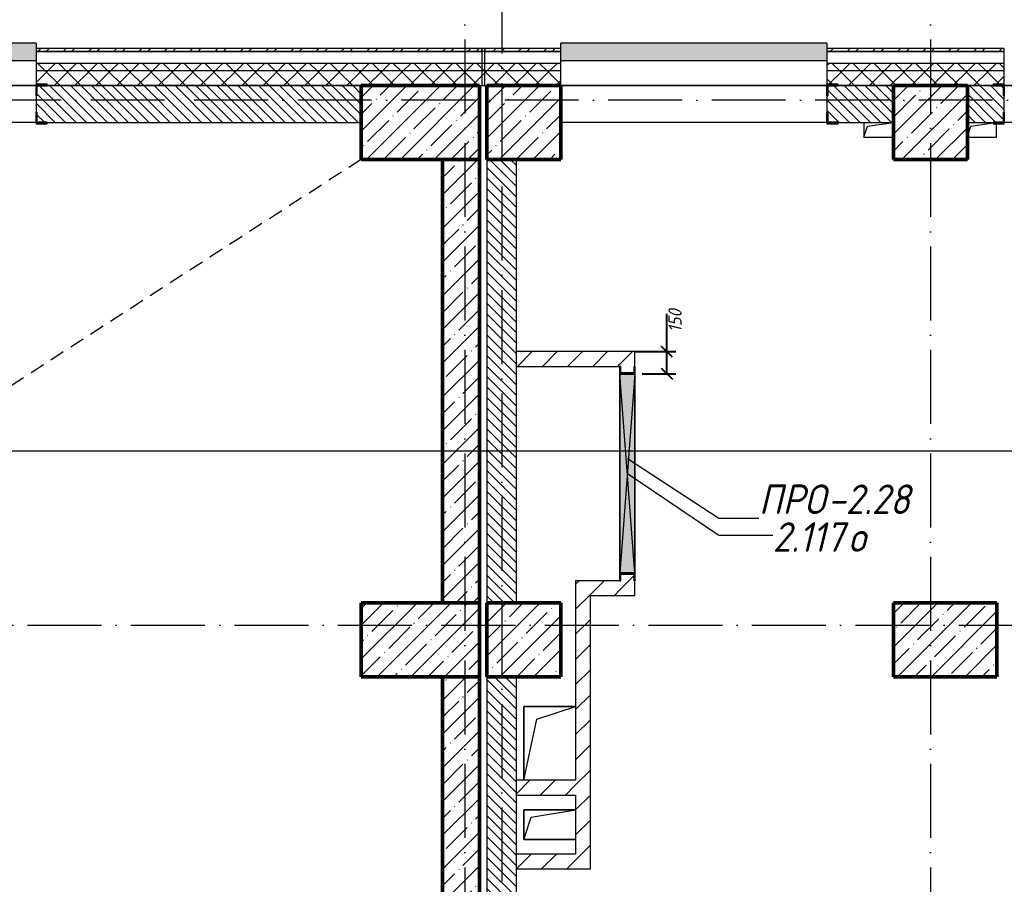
# Model space of a CAD drawing. Header units: millimetres. Extents: x -401725 to 250493, y 305116 to 802890.
# Drawn here: x 55930 to 62591, y 402182 to 408031 of the extents above; entities that cross this region are included whole.
import ezdxf

# ---------------------------------------------------------------- set-up
doc = ezdxf.new("R2010")
doc.units = ezdxf.units.MM
doc.linetypes.add('200_ШТРИХ_ш1п0_6_', pattern=[160, 100, -60])
doc.linetypes.add('50_200_ШТРИХ_1Т_ш5_п1_п1_', pattern=[700, 500, -100, 0, -100])
for name, color, linetype, lineweight in [('A-____-____-DIMS', 7, 'Continuous', 9), ('A-DETL-____-OTLN-3', 7, '200_ШТРИХ_ш1п0_6_', 9), ('A-DETL-GENF-OTLN', 7, 'Continuous', 9), ('A-FLOR-____-OTLN', 7, 'Continuous', 9), ('A-GENM-____-IDEN', 7, 'Continuous', 9), ('A-GENM-____-MCUT', 7, 'Continuous', 25), ('A-GENM-____-OTLN', 7, 'Continuous', 9), ('A-GENM-____-OTLN-1', 7, 'Continuous', 25), ('A-GLAZ-____-IDEN', 7, 'Continuous', 9), ('A-GLAZ-____-OTLN', 7, 'Continuous', 9), ('A-WALL-____-MCUT', 7, 'Continuous', 13), ('A-WALL-____-MCUT-1', 7, 'Continuous', 9), ('A-WALL-____-MCUT-2', 7, 'Continuous', 50), ('A-WALL-____-OTLN', 7, 'Continuous', 9), ('A-WALL-____-PATT-1', 7, 'Continuous', 9), ('A-WALL-FNSH-MCUT-1', 7, 'Continuous', 9), ('S-COLS-____-MCUT', 7, 'Continuous', 50), ('S-COLS-____-OTLN', 7, 'Continuous', 9), ('S-GRID-____-OTLN-1', 7, '50_200_ШТРИХ_1Т_ш5_п1_п1_', 9)]:
    doc.layers.add(name, color=color, linetype=linetype, lineweight=lineweight)
doc.layers.add('A-GLAZ-____-OTLN-1', color=7, linetype='Continuous', lineweight=9, true_color=0xc0c0c0)
doc.layers.add('G-____-____-SYMB-1', color=9, linetype='Continuous', lineweight=9, true_color=0x808080)
doc.styles.add('ISOCPEUR_I_11', font='isocpeui.ttf', dxfattribs={"width": 0.9, "height": 200})
doc.styles.add('ISOCPEUR_I_7', font='isocpeui.ttf', dxfattribs={"width": 0.9, "height": 90})
doc.dimstyles.new('ISO-1_8_0_9К_СРЕДНИЙ_Кладочные_1', dxfattribs={"dimscale": 304.8, "dimtxt": 89.638306, "dimasz": 0.246063, "dimexe": 0.19685, "dimexo": 0, "dimgap": 0, "dimtad": 1, "dimdec": 3, "dimrnd": 0.001, "dimdsep": 46, "dimtxsty": 'ISOCPEUR_I_7', "dimblk1": 'OBLIQUE', "dimblk2": 'OBLIQUE', "dimsah": 1, "dimcen": 0.09, "dimdle": 0.19685, "dimazin": 0, "dimtfac": 1, "dimtdec": 4, "dimtix": 1, "dimtmove": 0, "dimatfit": 3, "dimfxl": 1, "dimtvp": 1, "dimtolj": 1, "dimtzin": 0, "dimarcsym": 2})
pattern_1 = [(45, (-15659.08, 321904.7), (-70.71068, 70.71068), []), (135, (-15659.08, 321904.7), (-70.71068, -70.71068), [])]
pattern_2 = [(45, (-15659.08, 321904.7), (-114.04925, 114.04925), []), (45, (-15545.03, 321904.7), (-114.04925, 114.04925), [201.612, -40.322, 3.353, -36.97])]
pattern_3 = [(45, (-15659.08, 321904.7), (-85.53659, 85.53659), []), (45, (-15602.06, 321904.7), (-85.53659, 85.53659), [])]
pattern_4 = [(135, (-15659.08, 321904.697), (-35.35534, -35.35534), [])]
pattern_5 = [(45, (-15659.08, 321904.7), (-84.85281, 84.85281), [])]

# ---------------------------------------------------------------- blocks, each defined once
blk = doc.blocks.new('BSC_Колонна _Прямоугольная - 500х500-V42-АР1_План отверстий 2 этажа в осях 1-64_Ю-ЯЯ')
at = {"layer": 'S-COLS-____-OTLN'}
h = blk.add_hatch(dxfattribs=at)
h.set_pattern_fill('FP_52', color=256, style=0, pattern_type=2)
h.set_pattern_definition([(45, (-77750, -85431.04), (-114.04925, 114.04925), []), (45, (-77635.95, -85431.04), (-114.04925, 114.04925), [201.613, -40.323, 3.353, -36.97])])
h.paths.add_polyline_path([(-250, -250), (250, -250), (250, 250), (-250, 250)], flags=0)
at = {"layer": 'S-COLS-____-MCUT'}
for p, q in [((250, 250), (-250, 250)), ((-250, 250), (-250, -250)), ((250, -250), (250, 250)), ((-250, -250), (250, -250))]:
    blk.add_line(p, q, dxfattribs=at)
blk = doc.blocks.new('BSC_Колонна _Прямоугольная - 500х800-V81-АР1_План отверстий 2 этажа в осях 1-64_Ю-ЯЯ')
at = {"layer": 'S-COLS-____-OTLN'}
h = blk.add_hatch(dxfattribs=at)
h.set_pattern_fill('FP_94', color=256, style=0, pattern_type=2)
h.set_pattern_definition([(315, (-85431.04, 74300), (114.04925, 114.04925), []), (315, (-85431.04, 74185.95), (114.04925, 114.04925), [201.613, -40.323, 3.353, -36.97])])
h.paths.add_polyline_path([(-250, 400), (-250, -400), (250, -400), (250, 400)], flags=0)
at = {"layer": 'S-COLS-____-MCUT'}
for p, q in [((250, 400), (-250, 400)), ((-250, 400), (-250, -400)), ((250, -400), (250, 400)), ((-250, -400), (250, -400))]:
    blk.add_line(p, q, dxfattribs=at)
blk = doc.blocks.new('BSC_Колонна _Прямоугольная - 500х800-V82-АР1_План отверстий 2 этажа в осях 1-64_Ю-ЯЯ')
at = {"layer": 'S-COLS-____-OTLN'}
h = blk.add_hatch(dxfattribs=at)
h.set_pattern_fill('FP_95', color=256, style=0, pattern_type=2)
h.set_pattern_definition([(315, (-81931.04, 74300), (114.04925, 114.04925), []), (315, (-81931.04, 74185.95), (114.04925, 114.04925), [201.613, -40.323, 3.353, -36.97])])
h.paths.add_polyline_path([(-250, 400), (-250, -400), (250, -400), (250, 400)], flags=0)
at = {"layer": 'S-COLS-____-MCUT'}
for p, q in [((250, 400), (-250, 400)), ((-250, 400), (-250, -400)), ((250, -400), (250, 400)), ((-250, -400), (250, -400))]:
    blk.add_line(p, q, dxfattribs=at)
blk = doc.blocks.new('BSC_Колонна _Прямоугольная - 500х500-V92-АР1_План отверстий 2 этажа в осях 1-64_Ю-ЯЯ')
at = {"layer": 'S-COLS-____-OTLN'}
h = blk.add_hatch(dxfattribs=at)
h.set_pattern_fill('FP_105', color=256, style=0, pattern_type=2)
h.set_pattern_definition([(45, (-75000, -85431.04), (-114.04925, 114.04925), []), (45, (-74885.95, -85431.04), (-114.04925, 114.04925), [201.613, -40.323, 3.353, -36.97])])
h.paths.add_polyline_path([(-250, -250), (250, -250), (250, 250), (-250, 250)], flags=0)
at = {"layer": 'S-COLS-____-MCUT'}
for p, q in [((250, 250), (-250, 250)), ((-250, 250), (-250, -250)), ((250, -250), (250, 250)), ((-250, -250), (250, -250))]:
    blk.add_line(p, q, dxfattribs=at)
blk = doc.blocks.new('BSC_Колонна _Прямоугольная - 500х700-V141-АР1_План отверстий 2 этажа в осях 1-64_Ю-ЯЯ')
at = {"layer": 'S-COLS-____-OTLN'}
h = blk.add_hatch(dxfattribs=at)
h.set_pattern_fill('FP_154', color=256, style=0, pattern_type=2)
h.set_pattern_definition([(315, (-81931.04, 77850), (114.04925, 114.04925), []), (315, (-81931.04, 77735.95), (114.04925, 114.04925), [201.613, -40.323, 3.353, -36.97])])
h.paths.add_polyline_path([(-250, 350), (-250, -350), (250, -350), (250, 350)], flags=0)
at = {"layer": 'S-COLS-____-MCUT'}
for p, q in [((250, 350), (-250, 350)), ((-250, 350), (-250, -350)), ((250, -350), (250, 350)), ((-250, -350), (250, -350))]:
    blk.add_line(p, q, dxfattribs=at)
blk = doc.blocks.new('Фахверк_СКБ_Уголок - 250_2700-27497298-АР1_План отверстий 2 этажа в осях 1-64_Ю-ЯЯ')
at = {"layer": 'A-GENM-____-MCUT'}
for p, q in [((200, 181), (125, 181)), ((125, 181), (125, 106)), ((131, 106), (131, 175)), ((131, 175), (200, 175)), ((200, 175), (200, 181)), ((125, 106), (131, 106)), ((131, -6), (125, -6)), ((125, -6), (125, -81)), ((131, -75), (131, -6)), ((125, -81), (200, -81)), ((200, -75), (131, -75)), ((200, -81), (200, -75))]:
    blk.add_line(p, q, dxfattribs=at)
blk = doc.blocks.new('AR_Отверстие прямоугольное _в плите_ - AR_Отверстие прямоугольное _в плите_-30510712-АР1_План отверстий 2 этажа в осях 1-64_Ю-ЯЯ')
at = {"layer": 'A-GENM-____-OTLN'}
for p, q in [((-100, 50), (-100, -50)), ((-100, -50), (-75, 25)), ((-75, 25), (100, 50)), ((-100, -50), (100, -50))]:
    blk.add_line(p, q, dxfattribs=at)
blk = doc.blocks.new('AR_Отверстие прямоугольное _в плите_ - AR_Отверстие прямоугольное _в плите_-V170-АР1_План отверстий 2 этажа в осях 1-64_Ю-ЯЯ')
at = {"layer": 'A-GENM-____-OTLN'}
for p, q in [((-97.8, -43.3), (-75, 25)), ((-75, 25), (77.2, 46.7)), ((100, -50), (100, 44)), ((-97.8, -50), (100, -50))]:
    blk.add_line(p, q, dxfattribs=at)
blk = doc.blocks.new('AR_Отверстие прямоугольное _в плите_ - AR_Отверстие прямоугольное _в плите_-V179-АР1_План отверстий 2 этажа в осях 1-64_Ю-ЯЯ')
at = {"layer": 'A-GENM-____-OTLN'}
for p, q in [((175, 250), (-175, 250)), ((-175, 250), (-175, -250)), ((-87.5, 162.5), (175, 250)), ((-175, -250), (-87.5, 162.5))]:
    blk.add_line(p, q, dxfattribs=at)
blk = doc.blocks.new('AR_Отверстие прямоугольное _в плите_ - AR_Отверстие прямоугольное _в плите_-30552592-АР1_План отверстий 2 этажа в осях 1-64_Ю-ЯЯ')
at = {"layer": 'A-GENM-____-OTLN'}
for p, q in [((175, 100), (-175, 100)), ((-175, 100), (-175, -100)), ((-125, 50), (175, 100)), ((-175, -100), (-125, 50)), ((-175, -100), (175, -100))]:
    blk.add_line(p, q, dxfattribs=at)
blk = doc.blocks.new('Отлив_СКБ - Отлив витража_120_НВФ-31885689-АР1_План отверстий 2 этажа в осях 1-64_Ю-ЯЯ')
at = {"layer": 'A-GLAZ-____-OTLN-1'}
for points in [[(1800, 2), (1800, 120), (0, 120), (0, 2), (737.3, 2)], [(1800, 0), (1800, 2), (0, 2), (0, 0), (737.3, 0)]]:
    blk.add_hatch(color=256, dxfattribs=at).paths.add_polyline_path(points, flags=0)
at = {"layer": 'A-GLAZ-____-OTLN'}
for p, q in [((0, 83), (0, 120)), ((1800, 120), (0, 120)), ((1800, 120), (1800, 83)), ((0, 2), (1800, 2)), ((1800, 0), (0, 0))]:
    blk.add_line(p, q, dxfattribs=at)
blk = doc.blocks.new('Стены 2 - Стены 4-31194547-АР1_План отверстий 2 этажа в осях 1-64_Ю-ЯЯ')
at = {"layer": 'A-WALL-____-MCUT'}
for p, q in [((-1798.5, 41030.2), (-1798.5, 41010.2)), ((-1548.5, 41030.2), (-1798.5, 41030.2)), ((-1548.5, 41010.2), (-1548.5, 41030.2)), ((-1798.5, 41010.2), (-1548.5, 41010.2))]:
    blk.add_line(p, q, dxfattribs=at)
blk = doc.blocks.new('AR_Отверстие прямоугольное _в стене_ - AR_Отверстие прямоугольное _в стене__ОВ-36825274-АР1_План отверстий 2 этажа в осях 1-64_Ю-ЯЯ')
at = {"layer": 'A-GLAZ-____-OTLN'}
blk.add_hatch(color=256, dxfattribs=at).paths.add_polyline_path([(675, -50), (675, 50), (-675, 50), (-675, -50), (0.9, -50)], flags=0)
at = {"layer": 'A-DETL-GENF-OTLN'}
for p, q in [((-675, 50), (675, 50)), ((675, 50), (-675, -50)), ((-675, 50), (675, -50)), ((675, 50), (-675, 50)), ((675, -50), (-675, -50)), ((-675, -50), (675, -50))]:
    blk.add_line(p, q, dxfattribs=at)
blk = doc.blocks.new('154_Фахверк_СКБ_Швеллер - Тип_100_3960-28318856-АР1_План отверстий 2 этажа в осях 1-64_Ю-ЯЯ')
at = {"layer": 'A-GENM-____-MCUT'}
for p, q in [((175, 50), (125, 50)), ((125, 50), (125, -50)), ((128, 47), (175, 47)), ((128, -47), (128, 47)), ((175, 47), (175, 50)), ((125, -50), (175, -50)), ((175, -47), (128, -47)), ((175, -50), (175, -47))]:
    blk.add_line(p, q, dxfattribs=at)
blk = doc.blocks.new('_Oblique')
at = {"color": 0, "linetype": 'ByBlock', "lineweight": -2}
blk.add_line((-0.5, -0.5), (0.5, 0.5), dxfattribs=at)
blk = doc.blocks.new('*D8940')
at = {"layer": 'A-____-____-DIMS', "color": 0, "lineweight": -2, "transparency": 16777216}
for p, q in [((60308.3, 405785.7), (60308.3, 406040.9)), ((60308.3, 405635.7), (60308.3, 405845.7)), ((60090.9, 405785.7), (60368.3, 405785.7)), ((60140.9, 405635.7), (60368.3, 405635.7))]:
    blk.add_line(p, q, dxfattribs=at)
at = {"layer": 'Defpoints', "color": 0, "transparency": 16777216}
for p in [(60090.9, 405785.7), (60140.9, 405635.7), (60308.3, 405635.7)]:
    blk.add_point(p, dxfattribs=at)
at = {"layer": 'A-____-____-DIMS', "color": 0, "lineweight": -2, "transparency": 16777216, "xscale": 75, "yscale": 75, "zscale": 75}
for p, rotation in [((60308.3, 405785.7), 90), ((60308.3, 405635.7), 270)]:
    blk.add_blockref('_Oblique', p, dxfattribs=dict(at, rotation=rotation))
at = {"layer": 'A-____-____-DIMS', "color": 0, "transparency": 16777216, "insert": (60318.4, 405916.8), "char_height": 90, "width": 368.207, "attachment_point": 1, "rotation": 90, "line_spacing_factor": 1.149209, "style": 'ISOCPEUR_I_7'}
blk.add_mtext('\\A1;150', dxfattribs=at)

msp = doc.modelspace()

# ---------------------------------------------------------------- hatches: boundary and pattern name
at = {"layer": 'A-WALL-____-PATT-1'}
h = msp.add_hatch(dxfattribs=at)
h.set_pattern_fill('FP_3', color=256, style=0, pattern_type=2)
h.set_pattern_definition(pattern_3)
h.paths.add_polyline_path([(59055.9187, 407815.7392), (59055.9187, 407835.7392), (56040.9187, 407835.7392), (56040.9187, 407815.7392), (58560.7656, 407815.7392)], flags=0)
h.paths.add_polyline_path([(54240.9187, 407815.7392), (54240.9187, 407835.7392), (53040.9187, 407835.7392), (53040.9187, 407815.7392)], flags=0)
h.paths.add_polyline_path([(51240.9187, 407815.7392), (51240.9187, 407835.7392), (50040.9187, 407835.7392), (50040.9187, 407815.7392)], flags=0)
h.paths.add_polyline_path([(48240.9187, 407815.7392), (48240.9187, 407835.7392), (46990.9187, 407835.7392), (46990.9187, 407815.7392), (47955.7616, 407815.7392)], flags=0)
h.paths.add_polyline_path([(45190.9187, 407815.7392), (45190.9187, 407835.7392), (43990.9187, 407835.7392), (43990.9187, 407815.7392), (44420.7603, 407815.7392)], flags=0)
h.paths.add_polyline_path([(41769.5093, 407815.7392), (42190.9187, 407815.7392), (42190.9187, 407835.7392), (40990.9187, 407835.7392), (40990.9187, 407815.7392)], flags=0)
h.paths.add_polyline_path([(36190.9187, 407815.7392), (36190.9187, 407835.7392), (34525.9187, 407835.7392), (34525.9187, 407815.7392), (35583.257, 407815.7392)], flags=0)
h.paths.add_polyline_path([(39190.9187, 407815.7392), (39190.9187, 407835.7392), (37990.9187, 407835.7392), (37990.9187, 407815.7392)], flags=0)
h = msp.add_hatch(dxfattribs=at)
h.set_pattern_fill('FP_3', color=256, style=0, pattern_type=2)
h.set_pattern_definition(pattern_3)
h.paths.add_polyline_path([(70933.2703, 407815.7392), (71290.9187, 407815.7392), (71290.9187, 407835.7392), (70165.9187, 407835.7392), (70165.9187, 407815.7392)], flags=0)
h.paths.add_polyline_path([(73350.9187, 407815.7392), (73350.9187, 407835.7392), (73090.9187, 407835.7392), (73090.9187, 407815.7392)], flags=0)
h.paths.add_polyline_path([(68365.9187, 407815.7392), (68365.9187, 407835.7392), (67240.9187, 407835.7392), (67240.9187, 407815.7392), (68282.0193, 407815.7392)], flags=0)
h.paths.add_polyline_path([(62590.9187, 407815.7392), (62590.9187, 407835.7392), (61390.9187, 407835.7392), (61390.9187, 407815.7392), (62095.767, 407815.7392)], flags=0)
h.paths.add_polyline_path([(59075.9187, 407815.7392), (59590.9187, 407815.7392), (59590.9187, 407835.7392), (59075.9187, 407835.7392)], flags=0)
h = msp.add_hatch(dxfattribs=at)
h.set_pattern_fill('FP_1', color=256, style=0, pattern_type=2)
h.set_pattern_definition(pattern_1)
h.paths.add_polyline_path([(85690.9187, 407685.7392), (85740.9187, 407685.7392), (85740.9187, 407735.7392), (78840.9187, 407735.7392), (78840.9187, 407685.7392), (83305.775, 407685.7392)], flags=0)
h.paths.add_polyline_path([(73584.5213, 407685.7392), (74290.9187, 407685.7392), (74290.9187, 407735.7392), (73090.9187, 407735.7392), (73090.9187, 407685.7392)], flags=0)
h.paths.add_polyline_path([(76090.9187, 407685.7392), (77840.9187, 407685.7392), (77840.9187, 407735.7392), (76090.9187, 407735.7392)], flags=0)
h.paths.add_polyline_path([(71290.9187, 407685.7392), (71290.9187, 407735.7392), (70165.9187, 407735.7392), (70165.9187, 407685.7392), (70933.2703, 407685.7392)], flags=0)
h.paths.add_polyline_path([(68365.9187, 407685.7392), (68365.9187, 407735.7392), (67240.9187, 407735.7392), (67240.9187, 407685.7392), (68282.0193, 407685.7392)], flags=0)
h.paths.add_polyline_path([(61390.9187, 407685.7392), (62590.9187, 407685.7392), (62590.9187, 407735.7392), (61390.9187, 407735.7392)], flags=0)
h.paths.add_polyline_path([(59590.9187, 407685.7392), (59590.9187, 407735.7392), (56040.9187, 407735.7392), (56040.9187, 407685.7392), (58560.7656, 407685.7392)], flags=0)
h.paths.add_polyline_path([(54240.9187, 407685.7392), (54240.9187, 407735.7392), (53040.9187, 407735.7392), (53040.9187, 407685.7392)], flags=0)
h.paths.add_polyline_path([(51240.9187, 407685.7392), (51240.9187, 407735.7392), (50040.9187, 407735.7392), (50040.9187, 407685.7392)], flags=0)
h.paths.add_polyline_path([(48240.9187, 407685.7392), (48240.9187, 407735.7392), (46990.9187, 407735.7392), (46990.9187, 407685.7392), (47955.7616, 407685.7392)], flags=0)
h.paths.add_polyline_path([(44420.7603, 407685.7392), (45190.9187, 407685.7392), (45190.9187, 407735.7392), (43990.9187, 407735.7392), (43990.9187, 407685.7392)], flags=0)
h.paths.add_polyline_path([(42190.9187, 407685.7392), (42190.9187, 407735.7392), (40990.9187, 407735.7392), (40990.9187, 407685.7392), (41769.5093, 407685.7392)], flags=0)
h.paths.add_polyline_path([(39190.9187, 407685.7392), (39190.9187, 407735.7392), (37990.9187, 407735.7392), (37990.9187, 407685.7392)], flags=0)
h.paths.add_polyline_path([(35583.257, 407685.7392), (36190.9187, 407685.7392), (36190.9187, 407735.7392), (34540.9187, 407735.7392), (34540.9187, 407685.7392), (34699.5066, 407685.7392)], flags=0)
h = msp.add_hatch(dxfattribs=at)
h.set_pattern_fill('FP_1', color=256, style=0, pattern_type=2)
h.set_pattern_definition(pattern_1)
h.paths.add_polyline_path([(85590.9187, 407585.7392), (85690.9187, 407585.7392), (85690.9187, 407685.7392), (78840.9187, 407685.7392), (78840.9187, 407585.7392), (83305.775, 407585.7392)], flags=0)
h.paths.add_polyline_path([(77340.9187, 407585.7392), (77840.9187, 407585.7392), (77840.9187, 407685.7392), (76090.9187, 407685.7392), (76090.9187, 407591.7392), (76165.9187, 407591.7392), (76165.9187, 407585.7392), (76235.7723, 407585.7392)], flags=0)
h.paths.add_polyline_path([(73584.5213, 407585.7392), (74215.9187, 407585.7392), (74215.9187, 407591.7392), (74290.9187, 407591.7392), (74290.9187, 407685.7392), (73090.9187, 407685.7392), (73090.9187, 407585.7392)], flags=0)
h.paths.add_polyline_path([(70933.2703, 407585.7392), (71215.9187, 407585.7392), (71215.9187, 407591.7392), (71290.9187, 407591.7392), (71290.9187, 407685.7392), (70165.9187, 407685.7392), (70165.9187, 407591.7392), (70240.9187, 407591.7392), (70240.9187, 407585.7392)], flags=0)
h.paths.add_polyline_path([(68282.0193, 407585.7392), (68290.9187, 407585.7392), (68290.9187, 407591.7392), (68365.9187, 407591.7392), (68365.9187, 407685.7392), (67240.9187, 407685.7392), (67240.9187, 407585.7392), (67740.9187, 407585.7392)], flags=0)
h.paths.add_polyline_path([(61840.9187, 407585.7392), (62515.9187, 407585.7392), (62515.9187, 407591.7392), (62590.9187, 407591.7392), (62590.9187, 407685.7392), (61390.9187, 407685.7392), (61390.9187, 407591.7392), (61465.9187, 407591.7392), (61465.9187, 407585.7392)], flags=0)
h.paths.add_polyline_path([(59590.9187, 407585.7392), (59590.9187, 407685.7392), (56040.9187, 407685.7392), (56040.9187, 407591.7392), (56115.9187, 407591.7392), (56115.9187, 407585.7392), (59090.9187, 407585.7392)], flags=0)
h.paths.add_polyline_path([(53040.9187, 407585.7392), (54165.9187, 407585.7392), (54165.9187, 407591.7392), (54240.9187, 407591.7392), (54240.9187, 407685.7392), (53040.9187, 407685.7392)], flags=0)
h.paths.add_polyline_path([(50115.9187, 407585.7392), (51165.9187, 407585.7392), (51165.9187, 407591.7392), (51240.9187, 407591.7392), (51240.9187, 407685.7392), (50040.9187, 407685.7392), (50040.9187, 407591.7392), (50115.9187, 407591.7392)], flags=0)
h.paths.add_polyline_path([(48165.9187, 407585.7392), (48165.9187, 407591.7392), (48240.9187, 407591.7392), (48240.9187, 407685.7392), (46990.9187, 407685.7392), (46990.9187, 407591.7392), (47065.9187, 407591.7392), (47065.9187, 407585.7392), (47955.7616, 407585.7392)], flags=0)
h.paths.add_polyline_path([(45115.9187, 407585.7392), (45115.9187, 407591.7392), (45190.9187, 407591.7392), (45190.9187, 407685.7392), (43990.9187, 407685.7392), (43990.9187, 407591.7392), (44065.9187, 407591.7392), (44065.9187, 407585.7392), (44420.7603, 407585.7392)], flags=0)
h.paths.add_polyline_path([(42115.9187, 407585.7392), (42115.9187, 407591.7392), (42190.9187, 407591.7392), (42190.9187, 407685.7392), (40990.9187, 407685.7392), (40990.9187, 407591.7392), (41065.9187, 407591.7392), (41065.9187, 407585.7392), (41769.5093, 407585.7392)], flags=0)
h.paths.add_polyline_path([(38065.9187, 407585.7392), (39115.9187, 407585.7392), (39115.9187, 407591.7392), (39190.9187, 407591.7392), (39190.9187, 407685.7392), (37990.9187, 407685.7392), (37990.9187, 407591.7392), (38065.9187, 407591.7392)], flags=0)
h.paths.add_polyline_path([(36115.9187, 407585.7392), (36115.9187, 407591.7392), (36190.9187, 407591.7392), (36190.9187, 407685.7392), (34540.9187, 407685.7392), (34540.9187, 407585.7392), (35583.257, 407585.7392)], flags=0)
h = msp.add_hatch(dxfattribs=at)
h.set_pattern_fill('FP_6', color=256, style=0, pattern_type=2)
h.set_pattern_definition(pattern_4)
h.paths.add_polyline_path([(58240.9187, 407335.7392), (58240.9187, 407585.7392), (56046.9187, 407585.7392), (56046.9187, 407516.7392), (56040.9187, 407516.7392), (56040.9187, 407404.7392), (56046.9187, 407404.7392), (56046.9187, 407335.7392), (56115.9187, 407335.7392)], flags=0)
h.paths.add_polyline_path([(54165.9187, 407335.7392), (54234.9187, 407335.7392), (54234.9187, 407404.7392), (54240.9187, 407404.7392), (54240.9187, 407516.7392), (54234.9187, 407516.7392), (54234.9187, 407585.7392), (53540.9187, 407585.7392), (53540.9187, 407335.7392)], flags=0)
h = msp.add_hatch(dxfattribs=at)
h.set_pattern_fill('FP_6', color=256, style=0, pattern_type=2)
h.set_pattern_definition(pattern_4)
h.paths.add_polyline_path([(61465.9187, 407335.7392), (61840.9187, 407335.7392), (61840.9187, 407585.7392), (61396.9187, 407585.7392), (61396.9187, 407516.7392), (61390.9187, 407516.7392), (61390.9187, 407404.7392), (61396.9187, 407404.7392), (61396.9187, 407335.7392)], flags=0)
h = msp.add_hatch(dxfattribs=at)
h.set_pattern_fill('FP_6', color=256, style=0, pattern_type=2)
h.set_pattern_definition(pattern_4)
h.paths.add_polyline_path([(62340.9187, 407335.7392), (62584.9187, 407335.7392), (62584.9187, 407404.7392), (62590.9187, 407404.7392), (62590.9187, 407516.7392), (62584.9187, 407516.7392), (62584.9187, 407585.7392), (62340.9187, 407585.7392), (62340.9187, 407404.7392)], flags=0)
h = msp.add_hatch(dxfattribs=at)
h.set_pattern_fill('FP_13', color=256, style=0, pattern_type=2)
h.set_pattern_definition(pattern_2)
h.paths.add_polyline_path([(59040.9187, 404085.7392), (59040.9187, 407085.7392), (58790.9187, 407085.7392), (58790.9187, 404085.7392)], flags=0)
h = msp.add_hatch(dxfattribs=at)
h.set_pattern_fill('FP_6', color=256, style=0, pattern_type=2)
h.set_pattern_definition(pattern_4)
h.paths.add_polyline_path([(59290.9187, 404085.7392), (59290.9187, 407085.7392), (59090.9187, 407085.7392), (59090.9187, 404085.7392)], flags=0)
h = msp.add_hatch(dxfattribs=at)
h.set_pattern_fill('FP_4', color=256, style=0, pattern_type=2)
h.set_pattern_definition(pattern_5)
h.paths.add_polyline_path([(59990.9187, 405685.7392), (59990.9187, 405785.7392), (59290.9187, 405785.7392), (59290.9187, 405685.7392)], flags=0)
h = msp.add_hatch(dxfattribs=at)
h.set_pattern_fill('FP_4', color=256, style=0, pattern_type=2)
h.set_pattern_definition(pattern_5)
h.paths.add_polyline_path([(60087.9187, 404135.7392), (60090.9187, 404135.7392), (60090.9187, 404235.7392), (60087.9187, 404235.7392), (60087.9187, 404282.7392), (59993.9187, 404282.2392), (59993.9187, 404235.7392), (59990.9187, 404235.7392), (59990.9187, 404135.7392), (59993.9187, 404135.7392)], flags=0)
h.paths.add_polyline_path([(60081.4348, 405638.7392), (60087.9187, 405638.7392), (60087.9187, 405685.7392), (60090.9187, 405685.7392), (60090.9187, 405785.7392), (59990.9187, 405785.7392), (59990.9187, 405685.7392), (59993.9187, 405685.7392), (59993.9187, 405638.7392)], flags=0)
h = msp.add_hatch(dxfattribs=at)
h.set_pattern_fill('FP_4', color=256, style=0, pattern_type=2)
h.set_pattern_definition(pattern_5)
h.paths.add_polyline_path([(59790.9187, 402385.7392), (59790.9187, 404235.7392), (59690.9187, 404235.7392), (59690.9187, 402385.7392)], flags=0)
h = msp.add_hatch(dxfattribs=at)
h.set_pattern_fill('FP_4', color=256, style=0, pattern_type=2)
h.set_pattern_definition(pattern_5)
h.paths.add_polyline_path([(59990.9187, 404135.7392), (59990.9187, 404235.7392), (59790.9187, 404235.7392), (59790.9187, 404135.7392)], flags=0)
h = msp.add_hatch(dxfattribs=at)
h.set_pattern_fill('FP_13', color=256, style=0, pattern_type=2)
h.set_pattern_definition(pattern_2)
h.paths.add_polyline_path([(58790.9187, 397735.7392), (59040.9187, 397735.7392), (59040.9187, 403585.7392), (58790.9187, 403585.7392), (58790.9187, 398502.2372)], flags=0)
h = msp.add_hatch(dxfattribs=at)
h.set_pattern_fill('FP_6', color=256, style=0, pattern_type=2)
h.set_pattern_definition(pattern_4)
h.paths.add_polyline_path([(59090.9187, 397735.7392), (59290.9187, 397735.7392), (59290.9187, 403585.7392), (59090.9187, 403585.7392), (59090.9187, 398502.2372)], flags=0)
h = msp.add_hatch(dxfattribs=at)
h.set_pattern_fill('FP_4', color=256, style=0, pattern_type=2)
h.set_pattern_definition(pattern_5)
h.paths.add_polyline_path([(59690.9187, 402785.7392), (59690.9187, 402885.7392), (59290.9187, 402885.7392), (59290.9187, 402785.7392)], flags=0)
h = msp.add_hatch(dxfattribs=at)
h.set_pattern_fill('FP_4', color=256, style=0, pattern_type=2)
h.set_pattern_definition(pattern_5)
h.paths.add_polyline_path([(59290.9187, 402285.7392), (59790.9187, 402285.7392), (59790.9187, 402385.7392), (59290.9187, 402385.7392)], flags=0)
at = {"layer": 'S-COLS-____-OTLN'}
h = msp.add_hatch(dxfattribs=at)
h.set_pattern_fill('FP_13', color=256, style=0, pattern_type=2)
h.set_pattern_definition(pattern_2)
h.paths.add_polyline_path([(59590.9187, 403585.7392), (59590.9187, 404085.7392), (59090.9187, 404085.7392), (59090.9187, 403585.7392)], flags=0)

# ---------------------------------------------------------------- linework, layer by layer
at = {"layer": 'A-DETL-____-OTLN-3'}
msp.add_line((58240.9187, 407085.7392), (35340.9187, 392285.7392), dxfattribs=at)
at = {"layer": 'A-FLOR-____-OTLN'}
for p, q in [((59340.9187, 403385.7392), (59690.9187, 403385.7392)), ((59340.9187, 402885.7392), (59340.9187, 403385.7392)), ((59340.9187, 402685.7392), (59690.9187, 402685.7392)), ((59340.9187, 402485.7392), (59340.9187, 402685.7392)), ((59690.9187, 402485.7392), (59340.9187, 402485.7392))]:
    msp.add_line(p, q, dxfattribs=at)
at = {"layer": 'A-GENM-____-IDEN'}
for p, q in [((60040.9187, 405062.5017), (60660.8793, 404659.7217)), ((60660.8793, 404659.7217), (60930.904, 404659.7217))]:
    msp.add_line(p, q, dxfattribs=at)
at = {"layer": 'A-GLAZ-____-IDEN'}
for p, q in [((60040.9187, 404960.7392), (60660.8793, 404543.6776)), ((60660.8793, 404543.6776), (61024.7899, 404543.6776))]:
    msp.add_line(p, q, dxfattribs=at)
at = {"layer": 'A-WALL-____-MCUT'}
for p, q in [((56040.9187, 407815.7392), (56040.9187, 407591.7392)), ((59590.9187, 407815.7392), (56040.9187, 407815.7392)), ((56040.9187, 407815.7392), (59055.9187, 407815.7392)), ((59075.9187, 407815.7392), (59590.9187, 407815.7392)), ((59590.9187, 407585.7392), (59590.9187, 407815.7392)), ((61390.9187, 407815.7392), (61390.9187, 407591.7392)), ((62590.9187, 407815.7392), (61390.9187, 407815.7392)), ((61390.9187, 407815.7392), (62590.9187, 407815.7392)), ((62590.9187, 407591.7392), (62590.9187, 407815.7392)), ((56115.9187, 407585.7392), (58240.9187, 407585.7392)), ((58240.9187, 407585.7392), (56115.9187, 407585.7392)), ((59040.9187, 407585.7392), (59090.9187, 407585.7392)), ((56040.9187, 407516.7392), (56040.9187, 407404.7392)), ((61390.9187, 407516.7392), (61390.9187, 407404.7392)), ((62590.9187, 407404.7392), (62590.9187, 407516.7392)), ((56115.9187, 407335.7392), (58240.9187, 407335.7392)), ((61465.9187, 407335.7392), (61840.9187, 407335.7392)), ((62340.9187, 407335.7392), (62515.9187, 407335.7392)), ((59090.9187, 407085.7392), (59090.9187, 404085.7392)), ((59290.9187, 404085.7392), (59290.9187, 407085.7392)), ((59090.9187, 404085.7392), (59290.9187, 404085.7392)), ((59090.9187, 403585.7392), (59090.9187, 397735.7392)), ((59290.9187, 403585.7392), (59090.9187, 403585.7392)), ((59290.9187, 397735.7392), (59290.9187, 403585.7392))]:
    msp.add_line(p, q, dxfattribs=at)
at = {"layer": 'A-WALL-____-MCUT-1'}
for p, q in [((59590.9187, 407735.7392), (56040.9187, 407735.7392)), ((62590.9187, 407735.7392), (61390.9187, 407735.7392)), ((59590.9187, 407685.7392), (56040.9187, 407685.7392)), ((62590.9187, 407685.7392), (61390.9187, 407685.7392)), ((61465.9187, 407585.7392), (61840.9187, 407585.7392)), ((61840.9187, 407585.7392), (61465.9187, 407585.7392)), ((62340.9187, 407585.7392), (62515.9187, 407585.7392)), ((62515.9187, 407585.7392), (62340.9187, 407585.7392))]:
    msp.add_line(p, q, dxfattribs=at)
at = {"layer": 'A-WALL-____-MCUT-2'}
for p, q in [((58790.9187, 407085.7392), (58790.9187, 404085.7392)), ((59040.9187, 404085.7392), (59040.9187, 407085.7392)), ((58790.9187, 403585.7392), (58790.9187, 397735.7392)), ((59040.9187, 397735.7392), (59040.9187, 403585.7392))]:
    msp.add_line(p, q, dxfattribs=at)
at = {"layer": 'A-WALL-____-OTLN'}
for p, q in [((56040.9187, 407585.7392), (54240.9187, 407585.7392)), ((54240.9187, 407585.7392), (56040.9187, 407585.7392)), ((61390.9187, 407585.7392), (59590.9187, 407585.7392)), ((59590.9187, 407585.7392), (61390.9187, 407585.7392)), ((67240.9187, 407585.7392), (62590.9187, 407585.7392)), ((62590.9187, 407585.7392), (67240.9187, 407585.7392)), ((56040.9187, 407335.7392), (54240.9187, 407335.7392)), ((61390.9187, 407335.7392), (59590.9187, 407335.7392)), ((67240.9187, 407335.7392), (62590.9187, 407335.7392))]:
    msp.add_line(p, q, dxfattribs=at)
at = {"layer": 'A-WALL-FNSH-MCUT-1'}
for p, q in [((59055.9187, 407835.7392), (56040.9187, 407835.7392)), ((56040.9187, 407835.7392), (56040.9187, 407815.7392)), ((59055.9187, 407815.7392), (59055.9187, 407835.7392)), ((59590.9187, 407835.7392), (59075.9187, 407835.7392)), ((59075.9187, 407835.7392), (59075.9187, 407815.7392)), ((59590.9187, 407815.7392), (59590.9187, 407835.7392)), ((62590.9187, 407835.7392), (61390.9187, 407835.7392)), ((61390.9187, 407835.7392), (61390.9187, 407815.7392)), ((62590.9187, 407815.7392), (62590.9187, 407835.7392)), ((60090.9187, 405785.7392), (59290.9187, 405785.7392)), ((60090.9187, 405685.7392), (60090.9187, 405785.7392)), ((59290.9187, 405685.7392), (59990.9187, 405685.7392)), ((59690.9187, 404235.7392), (59690.9187, 402885.7392)), ((59990.9187, 404235.7392), (59690.9187, 404235.7392)), ((60090.9187, 404135.7392), (60090.9187, 404235.7392)), ((59790.9187, 402285.7392), (59790.9187, 404135.7392)), ((59790.9187, 404135.7392), (60090.9187, 404135.7392)), ((59690.9187, 402885.7392), (59290.9187, 402885.7392)), ((59290.9187, 402785.7392), (59690.9187, 402785.7392)), ((59690.9187, 402785.7392), (59690.9187, 402385.7392)), ((59690.9187, 402385.7392), (59290.9187, 402385.7392)), ((59290.9187, 402285.7392), (59790.9187, 402285.7392))]:
    msp.add_line(p, q, dxfattribs=at)
at = {"layer": 'G-____-____-SYMB-1'}
msp.add_line((-20629.7043, 405113.7498), (88870.1843, 405113.7498), dxfattribs=at)
at = {"layer": 'S-COLS-____-MCUT'}
for p, q in [((59590.9187, 404085.7392), (59090.9187, 404085.7392)), ((59090.9187, 404085.7392), (59090.9187, 403585.7392)), ((59590.9187, 403585.7392), (59590.9187, 404085.7392)), ((59090.9187, 403585.7392), (59590.9187, 403585.7392))]:
    msp.add_line(p, q, dxfattribs=at)
at = {"layer": 'S-GRID-____-OTLN-1'}
for p, q in [((58940.9187, 412797.5486), (58940.9187, 361885.7392)), ((62090.9187, 412797.5486), (62090.9187, 361885.7392)), ((59190.9187, 412502.7021), (59190.9187, 362195.6966)), ((88415.3253, 407485.7392), (-20327.8515, 407485.7392)), ((-20327.8515, 403935.7392), (88415.3253, 403935.7392))]:
    msp.add_line(p, q, dxfattribs=at)

# ---------------------------------------------------------------- block references
at = {"layer": 'A-GENM-____-OTLN'}
for name, p in [('AR_Отверстие прямоугольное _в плите_ - AR_Отверстие прямоугольное _в плите_-30510712-АР1_План отверстий 2 этажа в осях 1-64_Ю-ЯЯ', (61740.9187, 407285.7392)), ('AR_Отверстие прямоугольное _в плите_ - AR_Отверстие прямоугольное _в плите_-V170-АР1_План отверстий 2 этажа в осях 1-64_Ю-ЯЯ', (62438.6815, 407285.7392)), ('AR_Отверстие прямоугольное _в плите_ - AR_Отверстие прямоугольное _в плите_-V179-АР1_План отверстий 2 этажа в осях 1-64_Ю-ЯЯ', (59515.9187, 403135.7392)), ('AR_Отверстие прямоугольное _в плите_ - AR_Отверстие прямоугольное _в плите_-30552592-АР1_План отверстий 2 этажа в осях 1-64_Ю-ЯЯ', (59515.9187, 402585.7392))]:
    msp.add_blockref(name, p, dxfattribs=at)
at = {"layer": 'A-GENM-____-OTLN-1'}
for p in [(55915.9187, 407410.7392), (61265.9187, 407410.7392)]:
    msp.add_blockref('Фахверк_СКБ_Уголок - 250_2700-27497298-АР1_План отверстий 2 этажа в осях 1-64_Ю-ЯЯ', p, dxfattribs=at)
for name, p, rotation in [('Фахверк_СКБ_Уголок - 250_2700-27497298-АР1_План отверстий 2 этажа в осях 1-64_Ю-ЯЯ', (62715.9187, 407510.7392), 180), ('154_Фахверк_СКБ_Швеллер - Тип_100_3960-28318856-АР1_План отверстий 2 этажа в осях 1-64_Ю-ЯЯ', (60040.9187, 405510.7392), 90), ('154_Фахверк_СКБ_Швеллер - Тип_100_3960-28318856-АР1_План отверстий 2 этажа в осях 1-64_Ю-ЯЯ', (60040.9187, 404410.7392), 270)]:
    msp.add_blockref(name, p, dxfattribs=dict(at, rotation=rotation))
at = {"layer": 'A-GLAZ-____-OTLN'}
for p in [(54240.9187, 407752.7392), (59590.9187, 407752.7392)]:
    msp.add_blockref('Отлив_СКБ - Отлив витража_120_НВФ-31885689-АР1_План отверстий 2 этажа в осях 1-64_Ю-ЯЯ', p, dxfattribs=at)
at = {"layer": 'A-GLAZ-____-OTLN', "rotation": 270}
msp.add_blockref('AR_Отверстие прямоугольное _в стене_ - AR_Отверстие прямоугольное _в стене__ОВ-36825274-АР1_План отверстий 2 этажа в осях 1-64_Ю-ЯЯ', (60040.9187, 404960.7392), dxfattribs=at)
at = {"layer": 'A-WALL-____-OTLN', "rotation": 89.9999999999999}
msp.add_blockref('Стены 2 - Стены 4-31194547-АР1_План отверстий 2 этажа в осях 1-64_Ю-ЯЯ', (100086.1607, 409384.2509), dxfattribs=at)
at = {"layer": 'S-COLS-____-OTLN', "rotation": 89.9999999999999}
for name, p in [('BSC_Колонна _Прямоугольная - 500х800-V81-АР1_План отверстий 2 этажа в осях 1-64_Ю-ЯЯ', (58640.9187, 407335.7392)), ('BSC_Колонна _Прямоугольная - 500х800-V82-АР1_План отверстий 2 этажа в осях 1-64_Ю-ЯЯ', (58640.9187, 403835.7392)), ('BSC_Колонна _Прямоугольная - 500х700-V141-АР1_План отверстий 2 этажа в осях 1-64_Ю-ЯЯ', (62190.9187, 403835.7392))]:
    msp.add_blockref(name, p, dxfattribs=at)
at = {"layer": 'S-COLS-____-OTLN'}
for name, p in [('BSC_Колонна _Прямоугольная - 500х500-V92-АР1_План отверстий 2 этажа в осях 1-64_Ю-ЯЯ', (59340.9187, 407335.7392)), ('BSC_Колонна _Прямоугольная - 500х500-V42-АР1_План отверстий 2 этажа в осях 1-64_Ю-ЯЯ', (62090.9187, 407335.7392))]:
    msp.add_blockref(name, p, dxfattribs=at)

# ---------------------------------------------------------------- texts
at = {"layer": 'A-GENM-____-IDEN', "char_height": 200, "attachment_point": 1, "style": 'ISOCPEUR_I_11'}
for s, insert, width in [('ПРО', (60930.904, 404886.8378), 562.784625), ('-2.28', (61395.2478, 404886.8378), 707.088375)]:
    msp.add_mtext(s, dxfattribs=dict(at, insert=insert, width=width))
at = {"layer": 'A-GLAZ-____-IDEN', "char_height": 200, "attachment_point": 1, "style": 'ISOCPEUR_I_11'}
for s, insert, width in [('2.117', (61024.7899, 404631.2922), 620.506125), ('\\fISOCPEUR|b0|i1|c204|p34|;\\W.9;о', (61536.7586, 404631.2922), 158.734125)]:
    msp.add_mtext(s, dxfattribs=dict(at, insert=insert, width=width))

# ---------------------------------------------------------------- dimensions: what is measured, and where the dimension line sits
at = {"layer": 'A-____-____-DIMS'}
dim = msp.add_linear_dim(base=(60308.3109, 405635.7392), p1=(60090.9187, 405785.7392), p2=(60140.9187, 405635.7392), angle=90, dimstyle='ISO-1_8_0_9К_СРЕДНИЙ_Кладочные_1', override={"dimpost": '<>', "dimfxl": 158.113883}, dxfattribs=at)
dim.commit()
dim.dimension.update_dxf_attribs({"geometry": '*D8940', "text_midpoint": (60378.4495, 406040.9351), "dimtype": 160, "text_rotation": 90})

doc.saveas('drawing.dxf')
